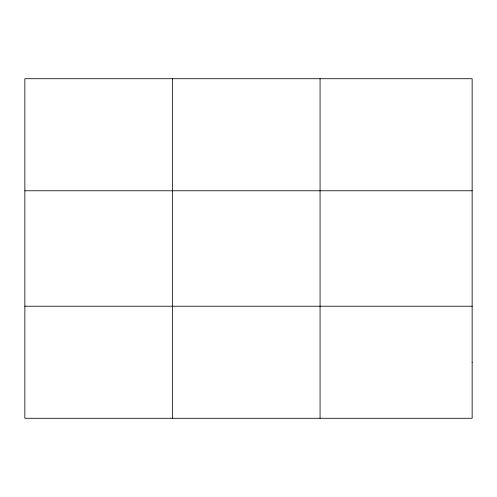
<?xml version="1.0" encoding="UTF-8"?>
<svg xmlns="http://www.w3.org/2000/svg" width="497" height="497" viewBox="0 0 497 497"><rect width="100%" height="100%" fill="white"/><g stroke="black" fill="none" stroke-linecap="round" stroke-linejoin="round"><path stroke-width="0.75" d="M172.459 78.719L172.459 418.281M320.068 78.719L320.068 418.281M24.85 190.773L472.15 190.773M24.85 306.227L472.15 306.227M472.15 362.251L472.15 418.281L24.85 418.281L24.85 78.719L472.15 78.719L472.15 362.251"/></g></svg>
